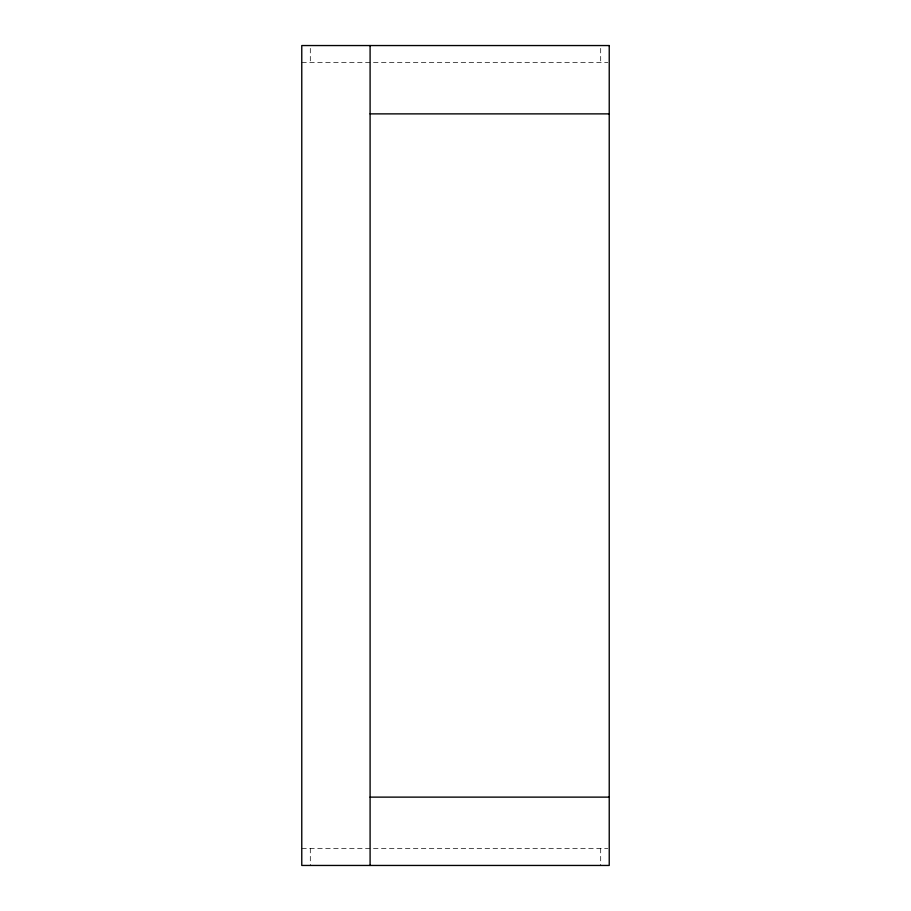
<?xml version="1.0" encoding="UTF-8"?>
<svg xmlns="http://www.w3.org/2000/svg" width="911" height="911" viewBox="0 0 911 911"><rect width="100%" height="100%" fill="white"/><g stroke="black" fill="none" stroke-linecap="round" stroke-linejoin="round"><path stroke-width="0.68" stroke-dasharray="4.55 3.42" d="M301.769 62.631L607.808 62.631M301.769 848.369L607.808 848.369M600.691 48.397L600.691 62.631M600.691 848.369L600.691 865.45M310.309 48.397L310.309 62.631M310.309 848.369L310.309 865.45"/><path stroke-width="1.37" d="M370.094 113.875L609.231 113.875M370.094 797.125L609.231 797.125M370.094 45.55L370.094 865.45M609.231 45.55L301.769 45.55L301.769 865.45L609.231 865.45L609.231 45.55"/></g></svg>
